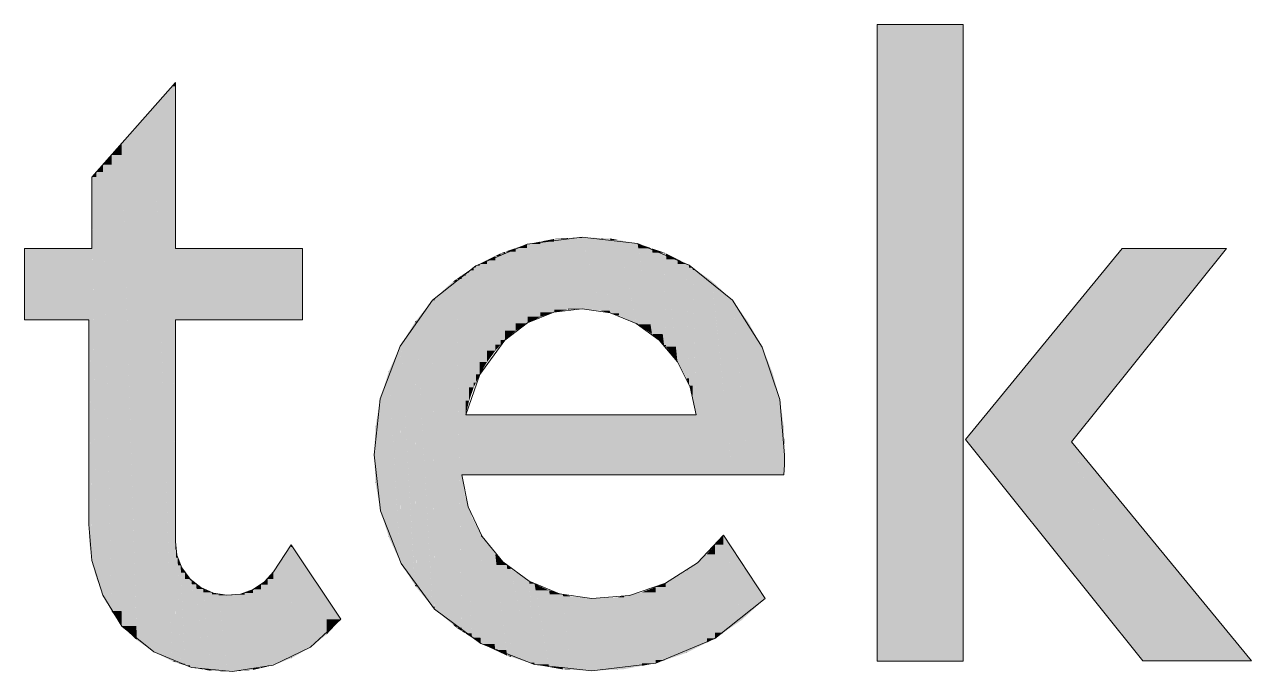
# Model space of a CAD drawing. Extents: x 885 to 2021, y 330 to 1122.
# Drawn here: x 1915.789 to 1919.697, y 650.937 to 652.998 of the extents above; entities that cross this region are included whole.
import ezdxf

# ---------------------------------------------------------------- set-up
doc = ezdxf.new("R2010")
doc.units = 0
doc.layers.get('0').update_dxf_attribs({"lineweight": 18})
doc.layers.add('P11_Plankopf_Ausführung_AF_4_800 Plankopf', color=7, linetype='Continuous', lineweight=25)

# ---------------------------------------------------------------- blocks, each defined once
blk = doc.blocks.new('Referenz-A0T8DI3SAL', base_point=(1729.7843, 502.0648))
at = {"layer": 'P11_Plankopf_Ausführung_AF_4_800 Plankopf', "color": 0, "linetype": 'Continuous', "lineweight": 13, "ltscale": 16.9}
for p, q in [((1918.5047, 652.998), (1918.5047, 650.97)), ((1918.7785, 652.998), (1918.5047, 652.998)), ((1918.7785, 650.97), (1918.7785, 652.998)), ((1916.2697, 652.8137), (1916.0036, 652.5119)), ((1916.2697, 652.2843), (1916.2697, 652.8137)), ((1916.0036, 652.5119), (1916.0036, 652.2843)), ((1917.5648, 652.3201), (1917.3894, 652.2979)), ((1917.7415, 652.3), (1917.5648, 652.3201)), ((1916.0036, 652.2843), (1915.789, 652.2843)), ((1915.789, 652.2843), (1915.789, 652.0568)), ((1916.674, 652.2843), (1916.2697, 652.2843)), ((1916.674, 652.0568), (1916.674, 652.2843)), ((1917.3894, 652.2979), (1917.2265, 652.2293)), ((1917.9055, 652.2313), (1917.7415, 652.3)), ((1919.2848, 652.2847), (1918.7861, 651.6759)), ((1919.1237, 651.6681), (1919.6173, 652.2847)), ((1919.6173, 652.2847), (1919.2848, 652.2847)), ((1918.0436, 652.1194), (1917.9055, 652.2313)), ((1917.2265, 652.2293), (1917.088, 652.1194)), ((1917.088, 652.1194), (1916.9852, 651.9728)), ((1918.1382, 651.9703), (1918.0436, 652.1194)), ((1917.4752, 652.081), (1917.3914, 652.047)), ((1917.5648, 652.0925), (1917.4752, 652.081)), ((1917.654, 652.0795), (1917.5648, 652.0925)), ((1917.7375, 652.0455), (1917.654, 652.0795)), ((1915.789, 652.0568), (1915.9937, 652.0568)), ((1915.9937, 652.0568), (1915.9937, 651.4047)), ((1916.2697, 651.3509), (1916.2697, 652.0568)), ((1916.2697, 652.0568), (1916.674, 652.0568)), ((1917.3914, 652.047), (1917.3191, 651.9928)), ((1917.8104, 651.9926), (1917.7375, 652.0455)), ((1916.9852, 651.9728), (1916.9221, 651.8052)), ((1917.3191, 651.9928), (1917.2388, 651.8832)), ((1917.8685, 651.9237), (1917.8104, 651.9926)), ((1918.1946, 651.8031), (1918.1382, 651.9703)), ((1917.9085, 651.8429), (1917.8685, 651.9237)), ((1917.2388, 651.8832), (1917.1942, 651.7549)), ((1917.928, 651.7549), (1917.9085, 651.8429)), ((1916.9221, 651.8052), (1916.9026, 651.6272)), ((1918.2097, 651.6272), (1918.1946, 651.8031)), ((1917.928, 651.7549), (1917.1942, 651.7549)), ((1918.7861, 651.6759), (1919.3512, 650.9701)), ((1919.6967, 650.9701), (1919.1237, 651.6681)), ((1916.9026, 651.6272), (1916.9227, 651.4483)), ((1918.2094, 651.5951), (1918.2097, 651.6272)), ((1918.207, 651.5632), (1918.2094, 651.5951)), ((1917.1813, 651.5632), (1917.2016, 651.4609)), ((1917.1813, 651.5632), (1918.207, 651.5632)), ((1917.2016, 651.4609), (1917.2462, 651.3666)), ((1916.9227, 651.4483), (1916.9883, 651.2806)), ((1915.9937, 651.4047), (1916.0032, 651.2898)), ((1916.2697, 651.3509), (1916.2744, 651.3074)), ((1916.6379, 651.3407), (1916.5817, 651.2538)), ((1916.7963, 651.1029), (1916.6379, 651.3407)), ((1917.2462, 651.3666), (1917.3124, 651.2861)), ((1917.9322, 651.2833), (1918.0148, 651.3714)), ((1918.148, 651.1694), (1918.0148, 651.3714)), ((1916.2744, 651.3074), (1916.2902, 651.2666)), ((1916.0032, 651.2898), (1916.0388, 651.1801)), ((1916.2902, 651.2666), (1916.3161, 651.2313)), ((1916.9883, 651.2806), (1917.0948, 651.1355)), ((1917.3124, 651.2861), (1917.3962, 651.2241)), ((1917.8306, 651.218), (1917.9322, 651.2833)), ((1916.3161, 651.2313), (1916.3502, 651.2039)), ((1916.517, 651.1979), (1916.5529, 651.2218)), ((1916.5529, 651.2218), (1916.5817, 651.2538)), ((1917.3962, 651.2241), (1917.4927, 651.1844)), ((1917.7162, 651.1792), (1917.8306, 651.218)), ((1916.0388, 651.1801), (1916.0988, 651.0815)), ((1916.3502, 651.2039), (1916.3903, 651.1863)), ((1916.3903, 651.1863), (1916.4335, 651.1796)), ((1916.4335, 651.1796), (1916.4764, 651.1835)), ((1916.4764, 651.1835), (1916.517, 651.1979)), ((1917.4927, 651.1844), (1917.5958, 651.1694)), ((1917.5958, 651.1694), (1917.7162, 651.1792)), ((1917.988, 651.0418), (1918.148, 651.1694)), ((1916.6997, 651.0137), (1916.7963, 651.1029)), ((1917.0948, 651.1355), (1917.2424, 651.0263)), ((1916.0988, 651.0815), (1916.2003, 650.9993)), ((1917.2424, 651.0263), (1917.4133, 650.9593)), ((1917.7991, 650.963), (1917.988, 651.0418)), ((1916.2003, 650.9993), (1916.3212, 650.9496)), ((1916.5812, 650.9566), (1916.6997, 651.0137)), ((1916.3212, 650.9496), (1916.4512, 650.9367)), ((1916.4512, 650.9367), (1916.5812, 650.9566)), ((1917.4133, 650.9593), (1917.5958, 650.9391)), ((1917.5958, 650.9391), (1917.7991, 650.963)), ((1918.5047, 650.97), (1918.7785, 650.97)), ((1919.3512, 650.9701), (1919.6967, 650.9701))]:
    blk.add_line(p, q, dxfattribs=at)
at = {"layer": 'P11_Plankopf_Ausführung_AF_4_800 Plankopf', "color": 0, "linetype": 'Continuous', "lineweight": 0, "ltscale": 0.0169}
for points in [[(1918.5047, 650.97), (1918.7785, 650.97), (1918.5047, 652.998)], [(1918.7785, 650.97), (1918.7785, 652.998), (1918.5047, 652.998)], [(1916.259, 652.7351), (1916.2003, 652.7351), (1916.259, 652.8016)], [(1916.2697, 652.8016), (1916.259, 652.8016), (1916.2697, 652.8137)], [(1916.2696, 650.97), (1916.259, 650.97), (1916.259, 652.8016)], [(1916.2697, 652.2843), (1916.2697, 652.8016), (1916.259, 652.8016)], [(1916.2697, 651.3509), (1916.2674, 651.3509), (1916.259, 652.8016)], [(1916.2697, 652.0568), (1916.2644, 652.0568), (1916.259, 652.8016)], [(1916.2697, 652.2843), (1916.2664, 652.2843), (1916.259, 652.8016)], [(1916.2003, 652.6741), (1916.1466, 652.6741), (1916.2003, 652.7351)], [(1916.258, 650.9993), (1916.2003, 650.9993), (1916.2003, 652.7351)], [(1916.259, 650.97), (1916.259, 652.7351), (1916.2003, 652.7351)], [(1916.1466, 652.6199), (1916.0988, 652.6199), (1916.1466, 652.6741)], [(1916.1991, 651.0367), (1916.1466, 651.0367), (1916.1466, 652.6741)], [(1916.2003, 650.9993), (1916.2003, 652.6741), (1916.1466, 652.6741)], [(1916.0988, 652.5826), (1916.066, 652.5826), (1916.0988, 652.6199)], [(1916.1452, 651.0815), (1916.0988, 651.0815), (1916.0988, 652.6199)], [(1916.1466, 651.0367), (1916.1466, 652.6199), (1916.0988, 652.6199)], [(1916.0388, 652.528), (1916.0178, 652.528), (1916.0388, 652.5518)], [(1916.066, 652.5518), (1916.0388, 652.5518), (1916.066, 652.5826)], [(1916.065, 651.1801), (1916.0388, 651.1801), (1916.0388, 652.5518)], [(1916.066, 651.1291), (1916.066, 652.5518), (1916.0388, 652.5518)], [(1916.0978, 651.1291), (1916.066, 651.1291), (1916.066, 652.5826)], [(1916.0988, 651.0815), (1916.0988, 652.5826), (1916.066, 652.5826)], [(1916.0178, 652.5119), (1916.0036, 652.5119), (1916.0178, 652.528)], [(1916.0061, 652.2843), (1916.0036, 652.2843), (1916.0036, 652.5119)], [(1916.0178, 651.2339), (1916.0178, 652.5119), (1916.0036, 652.5119)], [(1916.038, 651.2339), (1916.0178, 651.2339), (1916.0178, 652.528)], [(1916.0388, 651.1801), (1916.0388, 652.528), (1916.0178, 652.528)], [(1917.4752, 652.3063), (1917.4322, 652.3063), (1917.4752, 652.3147)], [(1917.4764, 652.3147), (1917.4752, 652.3147), (1917.4764, 652.315)], [(1917.4764, 652.0812), (1917.4752, 652.0812), (1917.4752, 652.3147)], [(1917.4764, 652.0812), (1917.4764, 652.3147), (1917.4752, 652.3147)], [(1917.5196, 652.315), (1917.4764, 652.315), (1917.5196, 652.3175)], [(1917.5196, 652.0897), (1917.4764, 652.0897), (1917.4764, 652.315)], [(1917.5196, 652.0897), (1917.5196, 652.315), (1917.4764, 652.315)], [(1917.5648, 652.3175), (1917.5196, 652.3175), (1917.5648, 652.3201)], [(1917.5648, 652.0925), (1917.5196, 652.0925), (1917.5196, 652.3175)], [(1917.5648, 652.0925), (1917.5648, 652.3175), (1917.5196, 652.3175)], [(1917.6231, 652.0925), (1917.5648, 652.0925), (1917.5648, 652.3201)], [(1917.6247, 652.3176), (1917.5655, 652.3176), (1917.5648, 652.3201)], [(1917.6247, 652.0862), (1917.6247, 652.3176), (1917.5655, 652.3176)], [(1917.6529, 652.0862), (1917.6247, 652.0862), (1917.6247, 652.3176)], [(1917.6539, 652.3164), (1917.6248, 652.3164), (1917.6247, 652.3176)], [(1917.6539, 652.0783), (1917.6539, 652.3164), (1917.6248, 652.3164)], [(1917.6818, 652.0783), (1917.6539, 652.0783), (1917.6539, 652.3164)], [(1917.6827, 652.311), (1917.6545, 652.311), (1917.6539, 652.3164)], [(1917.6827, 652.0704), (1917.6827, 652.311), (1917.6545, 652.311)], [(1917.7323, 652.0704), (1917.6827, 652.0704), (1917.6827, 652.311)], [(1917.7375, 652.3008), (1917.6848, 652.3008), (1917.6827, 652.311)], [(1915.789, 652.0568), (1915.9937, 652.0568), (1915.789, 652.2843)], [(1915.9937, 652.0568), (1915.9937, 652.2843), (1915.789, 652.2843)], [(1915.9941, 652.0568), (1915.9937, 652.0568), (1915.9937, 652.2843)], [(1915.9951, 651.347), (1915.9951, 652.2843), (1915.9937, 652.2843)], [(1916.0027, 651.347), (1915.9951, 651.347), (1915.9951, 652.2843)], [(1916.0032, 651.2898), (1916.0032, 652.2843), (1915.9951, 652.2843)], [(1916.0036, 651.2898), (1916.0032, 651.2898), (1916.0032, 652.2843)], [(1916.0036, 651.2881), (1916.0036, 652.2843), (1916.0032, 652.2843)], [(1916.0178, 651.2339), (1916.0061, 652.2843), (1916.0036, 652.2843)], [(1916.0171, 651.2881), (1916.0036, 651.2881), (1916.0036, 652.2843)], [(1916.2697, 652.0568), (1916.2697, 652.2843), (1916.2664, 652.2843)], [(1916.2697, 652.0568), (1916.674, 652.0568), (1916.2697, 652.2843)], [(1916.674, 652.0568), (1916.674, 652.2843), (1916.2697, 652.2843)], [(1917.3191, 652.2691), (1917.3056, 652.2691), (1917.3191, 652.2738)], [(1917.3535, 652.2738), (1917.3191, 652.2738), (1917.3535, 652.2856)], [(1917.3535, 652.0223), (1917.3191, 652.0223), (1917.3191, 652.2738)], [(1917.3535, 652.0223), (1917.3535, 652.2738), (1917.3191, 652.2738)], [(1917.3894, 652.2856), (1917.3535, 652.2856), (1917.3894, 652.2979)], [(1917.3894, 652.0457), (1917.3535, 652.0457), (1917.3535, 652.2856)], [(1917.3894, 652.0457), (1917.3894, 652.2856), (1917.3535, 652.2856)], [(1917.3914, 652.2979), (1917.3894, 652.2979), (1917.3914, 652.2983)], [(1917.3914, 652.047), (1917.3894, 652.047), (1917.3894, 652.2979)], [(1917.3914, 652.047), (1917.3914, 652.2979), (1917.3894, 652.2979)], [(1917.4322, 652.2983), (1917.3914, 652.2983), (1917.4322, 652.3063)], [(1917.4322, 652.0667), (1917.3914, 652.0667), (1917.3914, 652.2983)], [(1917.4322, 652.0667), (1917.4322, 652.2983), (1917.3914, 652.2983)], [(1917.4752, 652.081), (1917.4322, 652.081), (1917.4322, 652.3063)], [(1917.4752, 652.081), (1917.4752, 652.3063), (1917.4322, 652.3063)], [(1917.7375, 652.0455), (1917.7375, 652.3008), (1917.6848, 652.3008)], [(1917.7415, 652.0455), (1917.7375, 652.0455), (1917.7375, 652.3008)], [(1917.7415, 652.3), (1917.7375, 652.3), (1917.7375, 652.3008)], [(1917.7415, 652.0428), (1917.7415, 652.3), (1917.7375, 652.3)], [(1917.7826, 652.0428), (1917.7415, 652.0428), (1917.7415, 652.3)], [(1917.7875, 652.2845), (1917.744, 652.2845), (1917.7415, 652.3)], [(1917.7875, 652.0121), (1917.7875, 652.2845), (1917.744, 652.2845)], [(1917.8215, 652.0121), (1917.7875, 652.0121), (1917.7875, 652.2845)], [(1917.8259, 652.2715), (1917.7891, 652.2715), (1917.7875, 652.2845)], [(1917.8259, 651.9764), (1917.8259, 652.2715), (1917.7891, 652.2715)], [(1917.8315, 651.9764), (1917.8259, 651.9764), (1917.8259, 652.2715)], [(1917.8316, 652.2687), (1917.826, 652.2687), (1917.8259, 652.2715)], [(1919.2848, 652.088), (1919.1237, 652.088), (1919.2848, 652.2847)], [(1919.2848, 651.8693), (1919.6173, 652.2847), (1919.2848, 652.2847)], [(1917.2388, 652.2293), (1917.2265, 652.2293), (1917.2388, 652.2355)], [(1917.2619, 652.2355), (1917.2388, 652.2355), (1917.2619, 652.2472)], [(1917.2619, 651.9224), (1917.2388, 651.9224), (1917.2388, 652.2355)], [(1917.2619, 651.9224), (1917.2619, 652.2355), (1917.2388, 652.2355)], [(1917.2888, 652.2472), (1917.2619, 652.2472), (1917.2888, 652.2607)], [(1917.2888, 651.959), (1917.2619, 651.959), (1917.2619, 652.2472)], [(1917.2888, 651.959), (1917.2888, 652.2472), (1917.2619, 652.2472)], [(1917.3056, 652.2607), (1917.2888, 652.2607), (1917.3056, 652.2691)], [(1917.3056, 651.9778), (1917.2888, 651.9778), (1917.2888, 652.2607)], [(1917.3056, 651.9778), (1917.3056, 652.2607), (1917.2888, 652.2607)], [(1917.3191, 651.9928), (1917.3056, 651.9928), (1917.3056, 652.2691)], [(1917.3191, 651.9928), (1917.3191, 652.2691), (1917.3056, 652.2691)], [(1917.8316, 651.9712), (1917.8316, 652.2687), (1917.826, 652.2687)], [(1917.8634, 651.9712), (1917.8316, 651.9712), (1917.8316, 652.2687)], [(1917.8685, 652.25), (1917.8336, 652.25), (1917.8316, 652.2687)], [(1917.8685, 651.9237), (1917.8685, 652.25), (1917.8336, 652.25)], [(1917.8933, 651.9237), (1917.8685, 651.9237), (1917.8685, 652.25)], [(1917.8973, 652.2354), (1917.8696, 652.2354), (1917.8685, 652.25)], [(1917.8973, 651.8709), (1917.8973, 652.2354), (1917.8696, 652.2354)], [(1917.905, 651.8709), (1917.8973, 651.8709), (1917.8973, 652.2354)], [(1917.9055, 652.2313), (1917.8974, 652.2313), (1917.8973, 652.2354)], [(1917.9055, 651.8478), (1917.9055, 652.2313), (1917.8974, 652.2313)], [(1917.9164, 651.8478), (1917.9055, 651.8478), (1917.9055, 652.2313)], [(1917.9173, 652.223), (1917.9057, 652.223), (1917.9055, 652.2313)], [(1917.1813, 652.187), (1917.165, 652.187), (1917.1813, 652.1982)], [(1917.1942, 652.1982), (1917.1813, 652.1982), (1917.1942, 652.2071)], [(1917.1813, 651.5632), (1917.1942, 651.5632), (1917.1813, 652.1982)], [(1917.1942, 651.5632), (1917.1942, 652.1982), (1917.1813, 652.1982)], [(1917.2048, 652.2071), (1917.1942, 652.2071), (1917.2048, 652.2144)], [(1917.2048, 651.7991), (1917.1942, 651.7991), (1917.1942, 652.2071)], [(1917.2048, 651.7991), (1917.2048, 652.2071), (1917.1942, 652.2071)], [(1917.2197, 652.2144), (1917.2048, 652.2144), (1917.2197, 652.2247)], [(1917.2197, 651.842), (1917.2048, 651.842), (1917.2048, 652.2144)], [(1917.2197, 651.842), (1917.2197, 652.2144), (1917.2048, 652.2144)], [(1917.2265, 652.2247), (1917.2197, 652.2247), (1917.2265, 652.2293)], [(1917.2265, 651.8565), (1917.2197, 651.8565), (1917.2197, 652.2247)], [(1917.2265, 651.8565), (1917.2265, 652.2247), (1917.2197, 652.2247)], [(1917.2388, 651.8832), (1917.2265, 651.8832), (1917.2265, 652.2293)], [(1917.2388, 651.8832), (1917.2388, 652.2293), (1917.2265, 652.2293)], [(1917.9173, 651.8142), (1917.9173, 652.223), (1917.9057, 652.223)], [(1917.9266, 651.8142), (1917.9173, 651.8142), (1917.9173, 652.223)], [(1917.928, 652.2156), (1917.9175, 652.2156), (1917.9173, 652.223)], [(1917.928, 651.7549), (1917.928, 652.2156), (1917.9175, 652.2156)], [(1917.928, 651.5632), (1917.9785, 651.5632), (1917.928, 652.2156)], [(1917.9785, 652.1803), (1917.9307, 652.1803), (1917.928, 652.2156)], [(1917.1535, 652.1256), (1917.0948, 652.1256), (1917.1535, 652.1791)], [(1917.165, 652.1791), (1917.1535, 652.1791), (1917.165, 652.187)], [(1917.1649, 651.0858), (1917.1535, 651.0858), (1917.1535, 652.1791)], [(1917.165, 651.076), (1917.165, 652.1791), (1917.1535, 652.1791)], [(1917.1811, 651.076), (1917.165, 651.076), (1917.165, 652.187)], [(1917.1813, 651.0656), (1917.1813, 652.187), (1917.165, 652.187)], [(1917.9785, 651.5632), (1917.9785, 652.1803), (1917.9307, 652.1803)], [(1917.9785, 651.5632), (1918.0436, 651.5632), (1917.9785, 652.1803)], [(1918.0436, 652.1194), (1917.985, 652.1194), (1917.9785, 652.1803)], [(1917.088, 652.0554), (1917.0368, 652.0554), (1917.088, 652.1194)], [(1917.0948, 652.1194), (1917.088, 652.1194), (1917.0948, 652.1256)], [(1917.0947, 651.1436), (1917.088, 651.1436), (1917.088, 652.1194)], [(1917.0948, 651.1355), (1917.0948, 652.1194), (1917.088, 652.1194)], [(1917.1507, 651.1355), (1917.0948, 651.1355), (1917.0948, 652.1256)], [(1917.1535, 651.0858), (1917.1535, 652.1256), (1917.0948, 652.1256)], [(1918.0436, 651.5632), (1918.0436, 652.1194), (1917.985, 652.1194)], [(1918.0436, 651.5632), (1918.0954, 651.5632), (1918.0436, 652.1194)], [(1918.0954, 652.0477), (1918.0503, 652.0477), (1918.0436, 652.1194)], [(1917.4322, 652.0667), (1917.4752, 652.081), (1917.4322, 652.081)], [(1917.4752, 652.081), (1917.4764, 652.0812), (1917.4752, 652.0812)], [(1917.4764, 652.0812), (1917.5196, 652.0897), (1917.4764, 652.0897)], [(1917.5196, 652.0897), (1917.5648, 652.0925), (1917.5196, 652.0925)], [(1917.6247, 652.0862), (1917.6231, 652.0925), (1917.5648, 652.0925)], [(1917.6539, 652.0783), (1917.6529, 652.0862), (1917.6247, 652.0862)], [(1917.6827, 652.0704), (1917.6818, 652.0783), (1917.6539, 652.0783)], [(1919.1237, 651.6759), (1918.7861, 651.6759), (1919.1237, 652.088)], [(1919.2848, 651.8693), (1919.1237, 651.8693), (1919.1237, 652.088)], [(1919.2848, 651.8693), (1919.2848, 652.088), (1919.1237, 652.088)], [(1915.9951, 651.347), (1915.9941, 652.0568), (1915.9937, 652.0568)], [(1915.995, 651.4047), (1915.9937, 651.4047), (1915.9937, 652.0568)], [(1916.2697, 651.3509), (1916.2697, 652.0568), (1916.2644, 652.0568)], [(1917.032, 651.9778), (1916.9883, 651.9778), (1917.032, 652.0493)], [(1917.0368, 652.0493), (1917.032, 652.0493), (1917.0368, 652.0554)], [(1917.0367, 651.2121), (1917.032, 651.2121), (1917.032, 652.0493)], [(1917.0368, 651.2046), (1917.0368, 652.0493), (1917.032, 652.0493)], [(1917.0845, 651.2046), (1917.0368, 651.2046), (1917.0368, 652.0554)], [(1917.088, 651.1436), (1917.088, 652.0554), (1917.0368, 652.0554)], [(1917.3535, 652.0223), (1917.3894, 652.0457), (1917.3535, 652.0457)], [(1917.3894, 652.0457), (1917.3914, 652.047), (1917.3894, 652.047)], [(1917.3914, 652.047), (1917.4322, 652.0667), (1917.3914, 652.0667)], [(1917.7375, 652.0455), (1917.7323, 652.0704), (1917.6827, 652.0704)], [(1917.7415, 652.0428), (1917.7415, 652.0455), (1917.7375, 652.0455)], [(1917.7875, 652.0121), (1917.7826, 652.0428), (1917.7415, 652.0428)], [(1918.0954, 651.5632), (1918.0954, 652.0477), (1918.0503, 652.0477)], [(1918.0954, 651.5632), (1918.1382, 651.5632), (1918.0954, 652.0477)], [(1918.1382, 651.9703), (1918.1022, 651.9703), (1918.0954, 652.0477)], [(1917.3191, 651.9928), (1917.3535, 652.0223), (1917.3191, 652.0223)], [(1917.8259, 651.9764), (1917.8215, 652.0121), (1917.7875, 652.0121)], [(1916.9852, 651.8947), (1916.95, 651.8947), (1916.9852, 651.9728)], [(1916.9883, 651.9728), (1916.9852, 651.9728), (1916.9883, 651.9778)], [(1916.9882, 651.2872), (1916.9852, 651.2872), (1916.9852, 651.9728)], [(1916.9883, 651.2806), (1916.9883, 651.9728), (1916.9852, 651.9728)], [(1917.028, 651.2806), (1916.9883, 651.2806), (1916.9883, 651.9778)], [(1917.032, 651.2121), (1917.032, 651.9778), (1916.9883, 651.9778)], [(1917.2619, 651.9224), (1917.2888, 651.959), (1917.2619, 651.959)], [(1917.2888, 651.959), (1917.3056, 651.9778), (1917.2888, 651.9778)], [(1917.3056, 651.9778), (1917.3191, 651.9928), (1917.3056, 651.9928)], [(1917.8316, 651.9712), (1917.8315, 651.9764), (1917.8259, 651.9764)], [(1917.8685, 651.9237), (1917.8634, 651.9712), (1917.8316, 651.9712)], [(1918.1382, 651.5632), (1918.1382, 651.9703), (1918.1022, 651.9703)], [(1918.1382, 651.5632), (1918.1714, 651.5632), (1918.1382, 651.9703)], [(1918.1714, 651.8884), (1918.1448, 651.8884), (1918.1382, 651.9703)], [(1917.2388, 651.8832), (1917.2619, 651.9224), (1917.2388, 651.9224)], [(1917.8973, 651.8709), (1917.8933, 651.9237), (1917.8685, 651.9237)], [(1916.9484, 651.8074), (1916.9227, 651.8074), (1916.9484, 651.891)], [(1916.95, 651.891), (1916.9484, 651.891), (1916.95, 651.8947)], [(1916.95, 651.3676), (1916.9484, 651.3676), (1916.9484, 651.891)], [(1916.95, 651.3623), (1916.95, 651.891), (1916.9484, 651.891)], [(1916.9808, 651.3623), (1916.95, 651.3623), (1916.95, 651.8947)], [(1916.9852, 651.2872), (1916.9852, 651.8947), (1916.95, 651.8947)], [(1917.2265, 651.8565), (1917.2388, 651.8832), (1917.2265, 651.8832)], [(1918.1714, 651.5632), (1918.1714, 651.8884), (1918.1448, 651.8884)], [(1918.1714, 651.5632), (1918.1946, 651.5632), (1918.1714, 651.8884)], [(1918.1946, 651.8031), (1918.1775, 651.8031), (1918.1714, 651.8884)], [(1917.2048, 651.7991), (1917.2197, 651.842), (1917.2048, 651.842)], [(1917.2197, 651.842), (1917.2265, 651.8565), (1917.2197, 651.8565)], [(1917.9055, 651.8478), (1917.905, 651.8709), (1917.8973, 651.8709)], [(1917.9173, 651.8142), (1917.9164, 651.8478), (1917.9055, 651.8478)], [(1919.1237, 651.6681), (1919.2848, 651.8693), (1919.1237, 651.8693)], [(1916.9221, 651.7174), (1916.9068, 651.7174), (1916.9221, 651.8052)], [(1916.9227, 651.8052), (1916.9221, 651.8052), (1916.9227, 651.8074)], [(1916.9227, 651.452), (1916.9221, 651.452), (1916.9221, 651.8052)], [(1916.9227, 651.4483), (1916.9227, 651.8052), (1916.9221, 651.8052)], [(1916.9437, 651.4483), (1916.9227, 651.4483), (1916.9227, 651.8074)], [(1916.9484, 651.3676), (1916.9484, 651.8074), (1916.9227, 651.8074)], [(1917.928, 651.7549), (1917.9266, 651.8142), (1917.9173, 651.8142)], [(1918.1946, 651.5632), (1918.1946, 651.8031), (1918.1775, 651.8031)], [(1918.1946, 651.5632), (1918.207, 651.5632), (1918.1946, 651.8031)], [(1918.207, 651.7186), (1918.1989, 651.7186), (1918.1946, 651.8031)], [(1917.1942, 651.7549), (1917.2048, 651.7991), (1917.1942, 651.7991)], [(1917.1942, 651.5632), (1917.928, 651.5632), (1917.1942, 651.7549)], [(1917.928, 651.5632), (1917.928, 651.7549), (1917.1942, 651.7549)], [(1916.9067, 651.6272), (1916.9026, 651.6272), (1916.9067, 651.7168)], [(1916.9068, 651.7168), (1916.9067, 651.7168), (1916.9068, 651.7174)], [(1916.9068, 651.5392), (1916.9067, 651.5392), (1916.9067, 651.7168)], [(1916.9068, 651.5371), (1916.9068, 651.7168), (1916.9067, 651.7168)], [(1916.9172, 651.5371), (1916.9068, 651.5371), (1916.9068, 651.7174)], [(1916.9221, 651.452), (1916.9221, 651.7174), (1916.9068, 651.7174)], [(1918.207, 651.5632), (1918.207, 651.7186), (1918.1989, 651.7186)], [(1918.2074, 651.5677), (1918.207, 651.5677), (1918.207, 651.7186)], [(1918.2074, 651.7156), (1918.207, 651.7156), (1918.207, 651.7186)], [(1918.2074, 651.5677), (1918.2074, 651.7156), (1918.207, 651.7156)], [(1918.208, 651.5738), (1918.2074, 651.5738), (1918.2074, 651.7156)], [(1918.208, 651.6923), (1918.2075, 651.6923), (1918.2074, 651.7156)], [(1918.208, 651.5738), (1918.208, 651.6923), (1918.2075, 651.6923)], [(1918.2088, 651.5845), (1918.208, 651.5845), (1918.208, 651.6923)], [(1918.2088, 651.6611), (1918.2083, 651.6611), (1918.208, 651.6923)], [(1918.2088, 651.5845), (1918.2088, 651.6611), (1918.2083, 651.6611)], [(1918.2094, 651.5951), (1918.2088, 651.5951), (1918.2088, 651.6611)], [(1918.2094, 651.6389), (1918.209, 651.6389), (1918.2088, 651.6611)], [(1919.1237, 651.2543), (1919.1237, 651.6759), (1918.7861, 651.6759)], [(1919.2586, 651.2543), (1919.1237, 651.2543), (1919.1237, 651.6681)], [(1919.3512, 651.3909), (1919.2141, 651.3909), (1919.1237, 651.6681)], [(1916.9067, 651.5392), (1916.9067, 651.6272), (1916.9026, 651.6272)], [(1918.2094, 651.5951), (1918.2094, 651.6389), (1918.209, 651.6389)], [(1918.2097, 651.6047), (1918.2094, 651.6047), (1918.2094, 651.6389)], [(1918.2097, 651.6272), (1918.2095, 651.6272), (1918.2094, 651.6389)], [(1918.2097, 651.6047), (1918.2097, 651.6272), (1918.2095, 651.6272)], [(1918.2097, 651.6058), (1918.2097, 651.6058), (1918.2097, 651.6272)], [(1918.2097, 651.6245), (1918.2097, 651.6245), (1918.2097, 651.6272)], [(1918.2097, 651.6058), (1918.2097, 651.6245), (1918.2097, 651.6245)], [(1918.2098, 651.6165), (1918.2097, 651.6165), (1918.2097, 651.6245)], [(1918.2097, 651.6058), (1918.2098, 651.6165), (1918.2097, 651.6165)], [(1918.207, 651.5632), (1918.2074, 651.5677), (1918.207, 651.5677)], [(1918.2074, 651.5677), (1918.208, 651.5738), (1918.2074, 651.5738)], [(1918.208, 651.5738), (1918.2088, 651.5845), (1918.208, 651.5845)], [(1918.2088, 651.5845), (1918.2094, 651.5951), (1918.2088, 651.5951)], [(1918.2094, 651.5951), (1918.2097, 651.6047), (1918.2094, 651.6047)], [(1918.2097, 651.6047), (1918.2097, 651.6058), (1918.2097, 651.6058)], [(1916.9068, 651.5371), (1916.9068, 651.5392), (1916.9067, 651.5392)], [(1916.9221, 651.452), (1916.9172, 651.5371), (1916.9068, 651.5371)], [(1917.1919, 651.0656), (1917.1813, 651.0656), (1917.1813, 651.5632)], [(1917.192, 651.4944), (1917.1827, 651.4944), (1917.1813, 651.5632)], [(1917.192, 651.0587), (1917.192, 651.4944), (1917.1827, 651.4944)], [(1917.2132, 651.0587), (1917.192, 651.0587), (1917.192, 651.4944)], [(1917.2139, 651.4283), (1917.1952, 651.4283), (1917.192, 651.4944)], [(1916.9227, 651.4483), (1916.9227, 651.452), (1916.9221, 651.452)], [(1916.9484, 651.3676), (1916.9437, 651.4483), (1916.9227, 651.4483)], [(1917.2139, 651.0446), (1917.2139, 651.4283), (1917.1952, 651.4283)], [(1917.2411, 651.0446), (1917.2139, 651.0446), (1917.2139, 651.4283)], [(1917.2424, 651.3739), (1917.2177, 651.3739), (1917.2139, 651.4283)], [(1915.9951, 651.347), (1915.995, 651.4047), (1915.9937, 651.4047)], [(1917.2424, 651.0263), (1917.2424, 651.3739), (1917.2177, 651.3739)], [(1917.2462, 651.0263), (1917.2424, 651.0263), (1917.2424, 651.3739)], [(1917.2462, 651.3666), (1917.2425, 651.3666), (1917.2424, 651.3739)], [(1919.3512, 650.9701), (1919.3512, 651.3909), (1919.2141, 651.3909)], [(1919.3512, 650.9701), (1919.6967, 650.9701), (1919.3512, 651.3909)], [(1916.0032, 651.2898), (1916.0027, 651.347), (1915.9951, 651.347)], [(1916.2697, 650.9665), (1916.2697, 651.3509), (1916.2674, 651.3509)], [(1916.2711, 650.9665), (1916.2697, 650.9665), (1916.2697, 651.3509)], [(1916.2711, 651.3247), (1916.2698, 651.3247), (1916.2697, 651.3509)], [(1916.6379, 651.2538), (1916.5817, 651.2538), (1916.6379, 651.3407)], [(1916.6426, 650.9808), (1916.6379, 650.9808), (1916.6379, 651.3407)], [(1916.6426, 651.3337), (1916.638, 651.3337), (1916.6379, 651.3407)], [(1916.6426, 650.9808), (1916.6426, 651.3337), (1916.638, 651.3337)], [(1916.6997, 651.0137), (1916.6426, 651.0137), (1916.6426, 651.3337)], [(1916.6997, 651.2479), (1916.6579, 651.2479), (1916.6426, 651.3337)], [(1916.95, 651.3623), (1916.95, 651.3676), (1916.9484, 651.3676)], [(1916.9852, 651.2872), (1916.9808, 651.3623), (1916.95, 651.3623)], [(1917.2462, 651.0245), (1917.2462, 651.3666), (1917.2425, 651.3666)], [(1917.2859, 651.0245), (1917.2462, 651.0245), (1917.2462, 651.3666)], [(1917.2882, 651.3111), (1917.2526, 651.3111), (1917.2462, 651.3666)], [(1917.988, 651.3104), (1917.9621, 651.3104), (1917.988, 651.3403)], [(1918.0148, 651.3403), (1917.988, 651.3403), (1918.0148, 651.3714)], [(1918.0148, 651.0603), (1917.988, 651.0603), (1917.988, 651.3403)], [(1918.0148, 651.0603), (1918.0148, 651.3403), (1917.988, 651.3403)], [(1918.0725, 651.1), (1918.0148, 651.1), (1918.0148, 651.3714)], [(1918.0725, 651.284), (1918.0334, 651.284), (1918.0148, 651.3714)], [(1916.2711, 650.966), (1916.2711, 651.3247), (1916.2698, 651.3247)], [(1916.2767, 650.966), (1916.2711, 650.966), (1916.2711, 651.3247)], [(1916.2767, 651.2989), (1916.2715, 651.2989), (1916.2711, 651.3247)], [(1916.2767, 650.9642), (1916.2767, 651.2989), (1916.2715, 651.2989)], [(1916.2861, 650.9642), (1916.2767, 650.9642), (1916.2767, 651.2989)], [(1916.2862, 651.2744), (1916.2774, 651.2744), (1916.2767, 651.2989)], [(1917.2882, 651.0048), (1917.2882, 651.3111), (1917.2526, 651.3111)], [(1917.3236, 651.0048), (1917.2882, 651.0048), (1917.2882, 651.3111)], [(1917.3257, 651.2755), (1917.2923, 651.2755), (1917.2882, 651.3111)], [(1917.9621, 651.2588), (1917.9001, 651.2588), (1917.9621, 651.3104)], [(1917.988, 651.0418), (1917.9621, 651.0418), (1917.9621, 651.3104)], [(1917.988, 651.0418), (1917.988, 651.3104), (1917.9621, 651.3104)], [(1916.0036, 651.2881), (1916.0036, 651.2898), (1916.0032, 651.2898)], [(1916.0178, 651.2339), (1916.0171, 651.2881), (1916.0036, 651.2881)], [(1916.2862, 650.9611), (1916.2862, 651.2744), (1916.2774, 651.2744)], [(1916.2993, 650.9611), (1916.2862, 650.9611), (1916.2862, 651.2744)], [(1916.2995, 651.2517), (1916.2872, 651.2517), (1916.2862, 651.2744)], [(1916.9883, 651.2806), (1916.9882, 651.2872), (1916.9852, 651.2872)], [(1917.032, 651.2121), (1917.028, 651.2806), (1916.9883, 651.2806)], [(1917.3257, 650.9872), (1917.3257, 651.2755), (1917.2923, 651.2755)], [(1917.3384, 650.9872), (1917.3257, 650.9872), (1917.3257, 651.2755)], [(1917.3386, 651.2632), (1917.3262, 651.2632), (1917.3257, 651.2755)], [(1917.3386, 650.983), (1917.3386, 651.2632), (1917.3262, 651.2632)], [(1917.3927, 650.983), (1917.3386, 650.983), (1917.3386, 651.2632)], [(1917.3962, 651.2241), (1917.3462, 651.2241), (1917.3386, 651.2632)], [(1917.8963, 651.218), (1917.8306, 651.218), (1917.8963, 651.2566)], [(1917.9001, 651.2566), (1917.8963, 651.2566), (1917.9001, 651.2588)], [(1917.9001, 650.9977), (1917.8963, 650.9977), (1917.8963, 651.2566)], [(1917.9001, 650.9977), (1917.9001, 651.2566), (1917.8963, 651.2566)], [(1917.9621, 651.0288), (1917.9001, 651.0288), (1917.9001, 651.2588)], [(1917.9621, 651.0288), (1917.9621, 651.2588), (1917.9001, 651.2588)], [(1918.0725, 651.1), (1918.0725, 651.284), (1918.0334, 651.284)], [(1918.148, 651.1694), (1918.0725, 651.1694), (1918.0725, 651.284)], [(1919.3512, 650.9701), (1919.2586, 651.2543), (1919.1237, 651.2543)], [(1916.0388, 651.1801), (1916.038, 651.2339), (1916.0178, 651.2339)], [(1916.2995, 650.9567), (1916.2995, 651.2517), (1916.2872, 651.2517)], [(1916.3158, 650.9567), (1916.2995, 650.9567), (1916.2995, 651.2517)], [(1916.3161, 651.2313), (1916.3006, 651.2313), (1916.2995, 651.2517)], [(1916.3161, 650.9513), (1916.3161, 651.2313), (1916.3006, 651.2313)], [(1916.3212, 650.9513), (1916.3161, 650.9513), (1916.3161, 651.2313)], [(1916.3212, 651.2268), (1916.3162, 651.2268), (1916.3161, 651.2313)], [(1916.3212, 650.9496), (1916.3212, 651.2268), (1916.3162, 651.2268)], [(1916.3356, 650.9496), (1916.3212, 650.9496), (1916.3212, 651.2268)], [(1916.3357, 651.2138), (1916.3219, 651.2138), (1916.3212, 651.2268)], [(1916.5634, 651.2129), (1916.5416, 651.2129), (1916.5634, 651.2317)], [(1916.5812, 651.2317), (1916.5634, 651.2317), (1916.5812, 651.2533)], [(1916.5812, 650.9566), (1916.5634, 650.9566), (1916.5634, 651.2317)], [(1916.5812, 650.9566), (1916.5812, 651.2317), (1916.5634, 651.2317)], [(1916.5817, 651.2533), (1916.5812, 651.2533), (1916.5817, 651.2538)], [(1916.5817, 650.9568), (1916.5812, 650.9568), (1916.5812, 651.2533)], [(1916.5817, 650.9568), (1916.5817, 651.2533), (1916.5812, 651.2533)], [(1916.6379, 650.9789), (1916.5817, 650.9789), (1916.5817, 651.2538)], [(1916.6379, 650.9789), (1916.6379, 651.2538), (1916.5817, 651.2538)], [(1916.6997, 651.0137), (1916.6997, 651.2479), (1916.6579, 651.2479)], [(1916.7513, 651.0547), (1916.6997, 651.0547), (1916.6997, 651.2479)], [(1916.7513, 651.1705), (1916.7204, 651.1705), (1916.6997, 651.2479)], [(1917.3962, 650.9647), (1917.3962, 651.2241), (1917.3462, 651.2241)], [(1917.413, 650.9647), (1917.3962, 650.9647), (1917.3962, 651.2241)], [(1917.4133, 651.2162), (1917.3968, 651.2162), (1917.3962, 651.2241)], [(1917.4133, 650.9593), (1917.4133, 651.2162), (1917.3968, 651.2162)], [(1917.458, 650.9593), (1917.4133, 650.9593), (1917.4133, 651.2162)], [(1917.4595, 651.195), (1917.417, 651.195), (1917.4133, 651.2162)], [(1917.8306, 651.2059), (1917.7991, 651.2059), (1917.8306, 651.218)], [(1917.8963, 650.9958), (1917.8306, 650.9958), (1917.8306, 651.218)], [(1917.8963, 650.9958), (1917.8963, 651.218), (1917.8306, 651.218)], [(1916.066, 651.1291), (1916.065, 651.1801), (1916.0388, 651.1801)], [(1916.3357, 650.9471), (1916.3357, 651.2138), (1916.3219, 651.2138)], [(1916.3575, 650.9471), (1916.3357, 650.9471), (1916.3357, 651.2138)], [(1916.3578, 651.1995), (1916.3369, 651.1995), (1916.3357, 651.2138)], [(1916.3578, 650.9432), (1916.3578, 651.1995), (1916.3369, 651.1995)], [(1916.3815, 650.9432), (1916.3578, 650.9432), (1916.3578, 651.1995)], [(1916.3819, 651.1889), (1916.3588, 651.1889), (1916.3578, 651.1995)], [(1916.3819, 650.9391), (1916.3819, 651.1889), (1916.3588, 651.1889)], [(1916.3857, 650.9391), (1916.3819, 650.9391), (1916.3819, 651.1889)], [(1916.3857, 651.1879), (1916.3819, 651.1879), (1916.3819, 651.1889)], [(1916.3857, 650.9384), (1916.3857, 651.1879), (1916.3819, 651.1879)], [(1916.4073, 650.9384), (1916.3857, 650.9384), (1916.3857, 651.1879)], [(1916.4073, 651.1822), (1916.3862, 651.1822), (1916.3857, 651.1879)], [(1916.4073, 650.9378), (1916.4073, 651.1822), (1916.3862, 651.1822)], [(1916.4334, 650.9378), (1916.4073, 650.9378), (1916.4073, 651.1822)], [(1916.4335, 651.1796), (1916.4076, 651.1796), (1916.4073, 651.1822)], [(1916.4335, 650.9371), (1916.4335, 651.1796), (1916.4076, 651.1796)], [(1916.4512, 651.1796), (1916.4335, 651.1796), (1916.4512, 651.1805)], [(1916.4512, 650.9371), (1916.4335, 650.9371), (1916.4335, 651.1796)], [(1916.4512, 650.9367), (1916.4512, 651.1796), (1916.4335, 651.1796)], [(1916.4622, 651.1805), (1916.4512, 651.1805), (1916.4622, 651.181)], [(1916.4622, 650.9375), (1916.4512, 650.9375), (1916.4512, 651.1805)], [(1916.4622, 650.9375), (1916.4622, 651.1805), (1916.4512, 651.1805)], [(1916.4903, 651.181), (1916.4622, 651.181), (1916.4903, 651.1872)], [(1916.4903, 650.9397), (1916.4622, 650.9397), (1916.4622, 651.181)], [(1916.4903, 650.9397), (1916.4903, 651.181), (1916.4622, 651.181)], [(1916.517, 651.1872), (1916.4903, 651.1872), (1916.517, 651.1979)], [(1916.517, 650.9418), (1916.4903, 650.9418), (1916.4903, 651.1872)], [(1916.517, 650.9418), (1916.517, 651.1872), (1916.4903, 651.1872)], [(1916.5416, 651.1979), (1916.517, 651.1979), (1916.5416, 651.2129)], [(1916.517, 650.9418), (1916.517, 650.9418), (1916.517, 651.1979)], [(1916.517, 650.9418), (1916.517, 651.1979), (1916.517, 651.1979)], [(1916.517, 651.1979), (1916.517, 651.1979), (1916.517, 651.1979)], [(1916.5416, 650.9475), (1916.517, 650.9475), (1916.517, 651.1979)], [(1916.5416, 650.9475), (1916.5416, 651.1979), (1916.517, 651.1979)], [(1916.5634, 650.9525), (1916.5416, 650.9525), (1916.5416, 651.2129)], [(1916.5634, 650.9525), (1916.5634, 651.2129), (1916.5416, 651.2129)], [(1917.0368, 651.2046), (1917.0367, 651.2121), (1917.032, 651.2121)], [(1917.088, 651.1436), (1917.0845, 651.2046), (1917.0368, 651.2046)], [(1917.4595, 650.9511), (1917.4595, 651.195), (1917.417, 651.195)], [(1917.5025, 650.9511), (1917.4595, 650.9511), (1917.4595, 651.195)], [(1917.5039, 651.1828), (1917.4616, 651.1828), (1917.4595, 651.195)], [(1917.5039, 650.9432), (1917.5039, 651.1828), (1917.4616, 651.1828)], [(1917.5265, 650.9432), (1917.5039, 650.9432), (1917.5039, 651.1828)], [(1917.5266, 651.1766), (1917.5045, 651.1766), (1917.5039, 651.1828)], [(1917.5266, 650.9422), (1917.5266, 651.1766), (1917.5045, 651.1766)], [(1917.5949, 650.9422), (1917.5266, 650.9422), (1917.5266, 651.1766)], [(1917.5958, 651.1694), (1917.5287, 651.1694), (1917.5266, 651.1766)], [(1917.6983, 651.1727), (1917.6764, 651.1727), (1917.6983, 651.1772)], [(1917.7553, 651.1772), (1917.6983, 651.1772), (1917.7553, 651.189)], [(1917.7553, 650.9547), (1917.6983, 650.9547), (1917.6983, 651.1772)], [(1917.7553, 650.9547), (1917.7553, 651.1772), (1917.6983, 651.1772)], [(1917.7991, 651.189), (1917.7553, 651.189), (1917.7991, 651.2059)], [(1917.7991, 650.963), (1917.7553, 650.963), (1917.7553, 651.189)], [(1917.7991, 650.963), (1917.7991, 651.189), (1917.7553, 651.189)], [(1917.8306, 650.9736), (1917.7991, 650.9736), (1917.7991, 651.2059)], [(1917.8306, 650.9736), (1917.8306, 651.2059), (1917.7991, 651.2059)], [(1916.7513, 651.0547), (1916.7513, 651.1705), (1916.7204, 651.1705)], [(1916.7963, 651.1029), (1916.7513, 651.1029), (1916.7513, 651.1705)], [(1917.0948, 651.1355), (1917.0947, 651.1436), (1917.088, 651.1436)], [(1917.5958, 650.9391), (1917.5958, 651.1694), (1917.5287, 651.1694)], [(1917.6764, 651.1694), (1917.5958, 651.1694), (1917.6764, 651.1727)], [(1917.6764, 650.9429), (1917.5958, 650.9429), (1917.5958, 651.1694)], [(1917.6764, 650.9429), (1917.6764, 651.1694), (1917.5958, 651.1694)], [(1917.6983, 650.944), (1917.6764, 650.944), (1917.6764, 651.1727)], [(1917.6983, 650.944), (1917.6983, 651.1727), (1917.6764, 651.1727)], [(1918.0725, 651.1), (1918.148, 651.1694), (1918.0725, 651.1694)], [(1916.0988, 651.0815), (1916.0978, 651.1291), (1916.066, 651.1291)], [(1916.7513, 651.0547), (1916.7963, 651.1029), (1916.7513, 651.1029)], [(1917.1535, 651.0858), (1917.1507, 651.1355), (1917.0948, 651.1355)], [(1918.0148, 651.0603), (1918.0725, 651.1), (1918.0148, 651.1)], [(1916.1466, 651.0367), (1916.1452, 651.0815), (1916.0988, 651.0815)], [(1917.165, 651.076), (1917.1649, 651.0858), (1917.1535, 651.0858)], [(1917.1813, 651.0656), (1917.1811, 651.076), (1917.165, 651.076)], [(1917.192, 651.0587), (1917.1919, 651.0656), (1917.1813, 651.0656)], [(1917.988, 651.0418), (1918.0148, 651.0603), (1917.988, 651.0603)], [(1916.2003, 650.9993), (1916.1991, 651.0367), (1916.1466, 651.0367)], [(1916.6997, 651.0137), (1916.7513, 651.0547), (1916.6997, 651.0547)], [(1917.2139, 651.0446), (1917.2132, 651.0587), (1917.192, 651.0587)], [(1917.2424, 651.0263), (1917.2411, 651.0446), (1917.2139, 651.0446)], [(1917.2462, 651.0245), (1917.2462, 651.0263), (1917.2424, 651.0263)], [(1917.2882, 651.0048), (1917.2859, 651.0245), (1917.2462, 651.0245)], [(1917.9001, 650.9977), (1917.9621, 651.0288), (1917.9001, 651.0288)], [(1917.9621, 651.0288), (1917.988, 651.0418), (1917.9621, 651.0418)], [(1916.259, 650.97), (1916.258, 650.9993), (1916.2003, 650.9993)], [(1916.6379, 650.9789), (1916.6426, 650.9808), (1916.6379, 650.9808)], [(1916.6426, 650.9808), (1916.6997, 651.0137), (1916.6426, 651.0137)], [(1917.3257, 650.9872), (1917.3236, 651.0048), (1917.2882, 651.0048)], [(1917.3386, 650.983), (1917.3384, 650.9872), (1917.3257, 650.9872)], [(1917.3962, 650.9647), (1917.3927, 650.983), (1917.3386, 650.983)], [(1917.8306, 650.9736), (1917.8963, 650.9958), (1917.8306, 650.9958)], [(1917.8963, 650.9958), (1917.9001, 650.9977), (1917.8963, 650.9977)], [(1916.2697, 650.9665), (1916.2696, 650.97), (1916.259, 650.97)], [(1916.2711, 650.966), (1916.2711, 650.9665), (1916.2697, 650.9665)], [(1916.2767, 650.9642), (1916.2767, 650.966), (1916.2711, 650.966)], [(1916.2862, 650.9611), (1916.2861, 650.9642), (1916.2767, 650.9642)], [(1916.2995, 650.9567), (1916.2993, 650.9611), (1916.2862, 650.9611)], [(1916.3161, 650.9513), (1916.3158, 650.9567), (1916.2995, 650.9567)], [(1916.3212, 650.9496), (1916.3212, 650.9513), (1916.3161, 650.9513)], [(1916.3357, 650.9471), (1916.3356, 650.9496), (1916.3212, 650.9496)], [(1916.3578, 650.9432), (1916.3575, 650.9471), (1916.3357, 650.9471)], [(1916.3819, 650.9391), (1916.3815, 650.9432), (1916.3578, 650.9432)], [(1916.4903, 650.9397), (1916.517, 650.9418), (1916.4903, 650.9418)], [(1916.517, 650.9418), (1916.5416, 650.9475), (1916.517, 650.9475)], [(1916.517, 650.9418), (1916.517, 650.9418), (1916.517, 650.9418)], [(1916.5416, 650.9475), (1916.5634, 650.9525), (1916.5416, 650.9525)], [(1916.5634, 650.9525), (1916.5812, 650.9566), (1916.5634, 650.9566)], [(1916.5812, 650.9566), (1916.5817, 650.9568), (1916.5812, 650.9568)], [(1916.5817, 650.9568), (1916.6379, 650.9789), (1916.5817, 650.9789)], [(1917.4133, 650.9593), (1917.413, 650.9647), (1917.3962, 650.9647)], [(1917.4595, 650.9511), (1917.458, 650.9593), (1917.4133, 650.9593)], [(1917.5039, 650.9432), (1917.5025, 650.9511), (1917.4595, 650.9511)], [(1917.5266, 650.9422), (1917.5265, 650.9432), (1917.5039, 650.9432)], [(1917.5958, 650.9391), (1917.5949, 650.9422), (1917.5266, 650.9422)], [(1917.5958, 650.9391), (1917.6764, 650.9429), (1917.5958, 650.9429)], [(1917.6764, 650.9429), (1917.6983, 650.944), (1917.6764, 650.944)], [(1917.6983, 650.944), (1917.7553, 650.9547), (1917.6983, 650.9547)], [(1917.7553, 650.9547), (1917.7991, 650.963), (1917.7553, 650.963)], [(1917.7991, 650.963), (1917.8306, 650.9736), (1917.7991, 650.9736)], [(1916.3857, 650.9384), (1916.3857, 650.9391), (1916.3819, 650.9391)], [(1916.4073, 650.9378), (1916.4073, 650.9384), (1916.3857, 650.9384)], [(1916.4335, 650.9371), (1916.4334, 650.9378), (1916.4073, 650.9378)], [(1916.4512, 650.9367), (1916.4512, 650.9371), (1916.4335, 650.9371)], [(1916.4512, 650.9367), (1916.4622, 650.9375), (1916.4512, 650.9375)], [(1916.4622, 650.9375), (1916.4903, 650.9397), (1916.4622, 650.9397)]]:
    blk.add_solid(points, dxfattribs=at)

msp = doc.modelspace()

# ---------------------------------------------------------------- block references
at = {"color": 8, "lineweight": 25, "ltscale": 0.25, "true_color": 0x808080}
msp.add_blockref('Referenz-A0T8DI3SAL', (1729.7843, 502.0648), dxfattribs=at)

doc.saveas('drawing.dxf')
